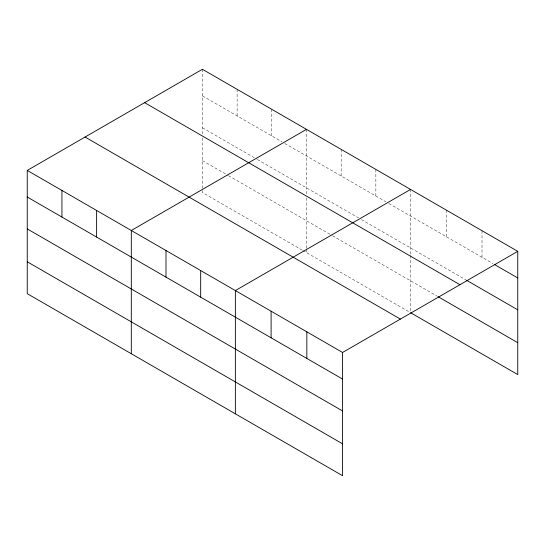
<?xml version="1.0" encoding="UTF-8"?>
<svg xmlns="http://www.w3.org/2000/svg" width="545" height="545" viewBox="0 0 545 545"><rect width="100%" height="100%" fill="white"/><g stroke="black" fill="none" stroke-linecap="round" stroke-linejoin="round"><path stroke-width="0.41" stroke-dasharray="2.73 2.04" d="M202.427 95.886L281.915 141.775M284.803 143.444L385.969 201.854M388.864 203.523L492.953 263.616M202.427 127.775L256.627 159.065M257.349 159.487L358.515 217.891M361.403 219.56L465.968 279.932M202.427 160.639L227.721 175.238M228.444 175.653L331.776 235.317M332.498 235.733L437.526 296.371M302.148 250.101L202.427 192.528L202.427 189.176M302.87 250.523L409.82 312.265M482.012 230.698L482.012 257.301M446.28 210.063L446.28 236.673M410.542 189.435L410.542 254.672M410.542 255.516L410.542 311.842M375.852 169.406L375.852 196.016M341.17 149.385L341.17 175.987M306.488 129.356L306.488 193.754M306.488 197.964L306.488 248.411M306.488 249.249L306.488 252.608M271.798 109.334L271.798 135.937M237.116 89.305L237.116 115.908M202.427 69.283L202.427 134.52M202.427 137.892L202.427 188.332"/><path stroke-width="0.82" d="M27.25 170.422L342.573 352.472L342.573 475.717L27.25 293.666L27.25 170.422L202.427 69.283L517.75 251.334L517.75 374.579L410.542 312.68M306.488 129.356L131.304 230.494L131.304 353.746M410.542 189.435L235.365 290.574L235.365 413.819M342.573 352.472L517.75 251.334M494.41 264.461L517.75 277.936M466.697 280.355L517.75 309.826M144.623 102.658L459.939 284.708M438.255 296.793L517.75 342.689M85.061 137.047L400.377 319.091M27.25 197.024L342.573 379.075M27.25 228.914L342.573 410.964M27.25 261.777L342.573 443.828M306.835 331.837L306.835 358.44M271.097 311.202L271.097 337.811M200.676 270.545L200.676 297.154M165.993 250.523L165.993 277.126M96.622 210.472L96.622 237.075M61.932 190.443L61.932 217.046"/></g></svg>
